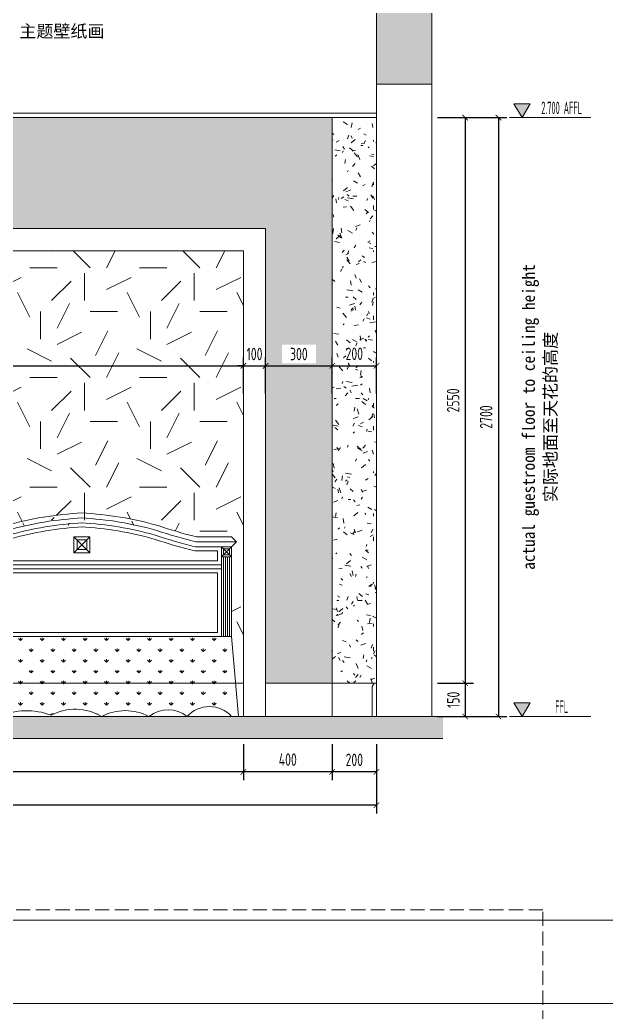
# Model space of a CAD drawing. Header units: millimetres. Extents: x 3162 to 221128, y -144913 to 11496.
# Drawn here: x 34974 to 37619, y -50397 to -45923 of the extents above; entities that cross this region are included whole.
import ezdxf
from ezdxf.enums import TextEntityAlignment as Align

# ---------------------------------------------------------------- set-up
doc = ezdxf.new("R2010")
doc.units = ezdxf.units.MM
doc.header["$LTSCALE"] = 10
doc.linetypes.add('DASH', pattern=[8.89, 6.35, -2.54])
doc.layers.get('Defpoints').update_dxf_attribs({"color": 250})
for name, color, linetype, lineweight in [('Contour【轮廓线】', 94, 'Continuous', 0), ('Drawing【图框、表格】', 150, 'Continuous', 0), ('Elevation【立面图库】', 150, 'Continuous', 0), ('FC-Hatch【平面填充】', 250, 'Continuous', 0), ('FF-Fixed【固定家具】', 30, 'Continuous', 0), ('FF-Text【平面文字】', 2, 'Continuous', 0), ('Fine【细线】', 250, 'Continuous', 0), ('Finish【完成面】', 2, 'Continuous', 0), ('Gray【中细线】', 8, 'Continuous', 0), ('Hidden【虚线】', 136, 'DASH', 0), ('RC-dimensions', 44, 'Continuous', 0), ('Wall【立面墙】', 252, 'Continuous', 0)]:
    doc.layers.add(name, color=color, linetype=linetype, lineweight=lineweight)
doc.styles.add('宋体', font='', dxfattribs={"width": 0.8})
doc.styles.add('尺寸标注', font='ARCHS.SHX', dxfattribs={"width": 0.8})
doc.styles.add('文字', font='')
doc.styles.add('标高', font='ARCHS.SHX', dxfattribs={"width": 0.5})
doc.styles.get('宋体').set_extended_font_data('SimSun')
doc.styles.get('文字').set_extended_font_data('SimSun')
doc.dimstyles.new('海龙1：25', dxfattribs={"dimscale": 25, "dimtxt": 2.25, "dimasz": 1, "dimexe": 1.5, "dimexo": 1, "dimgap": 1, "dimtad": 1, "dimdec": 0, "dimrnd": 5, "dimdsep": 46, "dimtxsty": '尺寸标注', "dimblk": 'ARCHTICK', "dimblk1": 'ARCHTICK', "dimblk2": 'ARCHTICK', "dimcen": 1, "dimclrd": 44, "dimclre": 44, "dimclrt": 2, "dimadec": 0, "dimazin": 0, "dimtfac": 1, "dimtdec": 0, "dimtix": 1, "dimtmove": 2, "dimatfit": 3, "dimldrblk": 'hl_arrow2', "dimfxl": 5, "dimfxlon": 1, "dimarcsym": 0})
pattern_1 = [(225, (0, -3563.67), (35.35534, -35.35534), []), (230, (0, -3563.67), (-71.72602, 6.27522), [7.5, -82.5]), (175, (0, -3563.67), (13.87511, -75.21923), [6, -66]), (280.4514, (-5.98, -3563.15), (-57.85092, -68.94393), [6.374, -70.1142]), (226.1842, (-2e-15, -3583.67), (-106.72409, 16.55189), [11.25, -123.75]), (276.6356, (-8.89, -3582.29), (-93.46626, -97.41178), [9.56105, -105.1713]), (171.1842, (-2e-15, -3583.67), (-93.46618, -97.41189), [9, -99]), (201, (-10, -3578.67), (-59.690703, 40.26189), [7.5, -82.5]), (146, (-10, -3578.67), (-24.33156, -72.51501), [6, -66]), (251.4514, (-14.974, -3575.32), (-84.022234, -32.25304), [6.374, -70.1142]), (217.5, (0, -3563.672), (-1.215986, -33.289385), [0.5, -65.2, 0.5, -67, 0.5, -66.25]), (187.5, (0, -3563.672), (-26.306954, -39.441171), [0.5, -38.2, 0.5, -63.7, 0.5, -25.25]), (147.5, (22.3, -3563.672), (-53.382244, 2.255487), [0.5, -25, 0.5, -78, 0.5, -103.5]), (137.5, (32.3, -3563.67), (-58.318617, -10.0105), [0.5, -32.5, 0.5, -51.8, 0.5, -73.5])]

# ---------------------------------------------------------------- blocks, each defined once
blk = doc.blocks.new('海龙工具_踢脚线')
blk.add_lwpolyline([(20, 0), (20, 90), (10, 100), (0, 100)])
blk = doc.blocks.new('_ArchTick')
at = {"color": 2, "linetype": 'ByBlock', "const_width": 0.15}
blk.add_lwpolyline([(-0.5, -0.5), (0.5, 0.5)], dxfattribs=at)
blk = doc.blocks.new('*D1206')
at = {"layer": 'Defpoints', "color": 0, "transparency": 16777216}
for p in [(36832.7, -46363.9), (36832.7, -48913.9), (36982.7, -48913.9)]:
    blk.add_point(p, dxfattribs=at)
at = {"layer": 'RC-dimensions', "color": 44, "lineweight": -2, "transparency": 16777216}
for p, q in [((36857.7, -46363.9), (37020.2, -46363.9)), ((36982.7, -46363.9), (36982.7, -48913.9)), ((36857.7, -48913.9), (37020.2, -48913.9))]:
    blk.add_line(p, q, dxfattribs=at)
at = {"layer": 'RC-dimensions', "color": 44, "lineweight": -2, "transparency": 16777216, "xscale": 25, "yscale": 25, "zscale": 25}
for p, rotation in [((36982.7, -46363.9), 90), ((36982.7, -48913.9), 270)]:
    blk.add_blockref('_ArchTick', p, dxfattribs=dict(at, rotation=rotation))
at = {"layer": 'RC-dimensions', "color": 2, "transparency": 16777216, "insert": (36928.4, -47638.9), "char_height": 56.25, "attachment_point": 5, "rotation": 90, "style": '尺寸标注'}
blk.add_mtext('2550', dxfattribs=at)
blk = doc.blocks.new('hl_arrow2')
at = {"color": 2}
blk.add_line((-0.22, 0), (-1, 0), dxfattribs=at)
blk.add_lwpolyline([(-0.22, 0), (-0.86, -0.69), (-0.65, -0.86), (0, 0), (-0.65, 0.86), (-0.86, 0.69)], close=True, dxfattribs=at)
for points in [[(-0.86, 0.69), (-0.65, 0.86), (-0.22, 0), (0, 0)], [(-0.86, -0.69), (-0.65, -0.86), (-0.22, 0), (0, 0)]]:
    blk.add_solid(points, dxfattribs=at)
blk = doc.blocks.new('*D1207')
at = {"layer": 'Defpoints', "color": 0, "transparency": 16777216}
for p in [(36832.7, -48913.9), (36832.7, -49063.9), (36982.7, -49063.9)]:
    blk.add_point(p, dxfattribs=at)
at = {"layer": 'RC-dimensions', "color": 44, "lineweight": -2, "transparency": 16777216}
for p, q in [((36857.7, -48913.9), (37020.2, -48913.9)), ((36982.7, -48913.9), (36982.7, -49063.9)), ((36857.7, -49063.9), (37020.2, -49063.9))]:
    blk.add_line(p, q, dxfattribs=at)
at = {"layer": 'RC-dimensions', "color": 44, "lineweight": -2, "transparency": 16777216, "xscale": 25, "yscale": 25, "zscale": 25}
for p, rotation in [((36982.7, -48913.9), 90), ((36982.7, -49063.9), 270)]:
    blk.add_blockref('_ArchTick', p, dxfattribs=dict(at, rotation=rotation))
at = {"layer": 'RC-dimensions', "color": 2, "transparency": 16777216, "insert": (36929.6, -48988.9), "char_height": 56.25, "attachment_point": 5, "rotation": 90, "style": '尺寸标注'}
blk.add_mtext('150', dxfattribs=at)
blk = doc.blocks.new('*D1208')
at = {"layer": 'Defpoints', "color": 0, "transparency": 16777216}
for p in [(36832.7, -46363.9), (36832.7, -49063.9), (37132.7, -49063.9)]:
    blk.add_point(p, dxfattribs=at)
at = {"layer": 'RC-dimensions', "color": 44, "lineweight": -2, "transparency": 16777216}
for p, q in [((37007.7, -46363.9), (37170.2, -46363.9)), ((37132.7, -46363.9), (37132.7, -49063.9)), ((37007.7, -49063.9), (37170.2, -49063.9))]:
    blk.add_line(p, q, dxfattribs=at)
at = {"layer": 'RC-dimensions', "color": 44, "lineweight": -2, "transparency": 16777216, "xscale": 25, "yscale": 25, "zscale": 25}
for p, rotation in [((37132.7, -46363.9), 90), ((37132.7, -49063.9), 270)]:
    blk.add_blockref('_ArchTick', p, dxfattribs=dict(at, rotation=rotation))
at = {"layer": 'RC-dimensions', "color": 2, "transparency": 16777216, "insert": (37077.3, -47713.9), "char_height": 56.25, "attachment_point": 5, "rotation": 90, "style": '尺寸标注'}
blk.add_mtext('2700', dxfattribs=at)
blk = doc.blocks.new('海龍_立面标识')
at = {"style": '宋体', "width": 0.9, "flags": 8}
blk.add_attdef('FLOOR_HEIGHT', text='', height=2.25, rotation=90, dxfattribs=at).set_placement((0, 0), align=Align.CENTER)
at = {"style": '宋体', "flags": 8}
blk.add_attdef('HEIGHT', text='', height=2.25, rotation=90, dxfattribs=at).set_placement((-3.5, 0), align=Align.CENTER)
blk = doc.blocks.new('hl_Elevation-A2')
blk.add_hatch(color=150).paths.add_polyline_path([(3.74, 2.47), (2.27, 0), (0.8, 2.47)])
at = {"color": 150}
blk.add_line((0, 0), (14.67, 0), dxfattribs=at)
blk.add_lwpolyline([(3.74, 2.47), (2.27, 0), (0.8, 2.47)], close=True, dxfattribs=at)
at = {"color": 2, "style": '标高', "width": 0.8, "flags": 8}
blk.add_attdef('HEIGHT', text='', height=2.25, dxfattribs=at).set_placement((9.42, 1.75), align=Align.MIDDLE_CENTER)
blk = doc.blocks.new('*D1209')
at = {"layer": 'Defpoints', "color": 0, "transparency": 16777216}
for p in [(36382.7, -49163.9), (36582.7, -49163.9), (36382.7, -49313.9)]:
    blk.add_point(p, dxfattribs=at)
at = {"layer": 'RC-dimensions', "color": 44, "lineweight": -2, "transparency": 16777216}
for p, q in [((36382.7, -49188.9), (36382.7, -49351.4)), ((36582.7, -49188.9), (36582.7, -49351.4)), ((36582.7, -49313.9), (36382.7, -49313.9))]:
    blk.add_line(p, q, dxfattribs=at)
at = {"layer": 'RC-dimensions', "color": 44, "lineweight": -2, "transparency": 16777216, "xscale": 25, "yscale": 25, "zscale": 25, "rotation": 180}
blk.add_blockref('_ArchTick', (36382.7, -49313.9), dxfattribs=at)
at = {"layer": 'RC-dimensions', "color": 44, "lineweight": -2, "transparency": 16777216, "xscale": 25, "yscale": 25, "zscale": 25}
blk.add_blockref('_ArchTick', (36582.7, -49313.9), dxfattribs=at)
at = {"layer": 'RC-dimensions', "color": 2, "transparency": 16777216, "insert": (36482.7, -49259.6), "char_height": 56.25, "attachment_point": 5, "style": '尺寸标注'}
blk.add_mtext('200', dxfattribs=at)
blk = doc.blocks.new('*D1210')
at = {"layer": 'Defpoints', "color": 0, "transparency": 16777216}
for p in [(29832.7, -49163.9), (36582.7, -49163.9), (29832.7, -49463.9)]:
    blk.add_point(p, dxfattribs=at)
at = {"layer": 'RC-dimensions', "color": 44, "lineweight": -2, "transparency": 16777216}
for p, q in [((29832.7, -49338.9), (29832.7, -49501.4)), ((36582.7, -49338.9), (36582.7, -49501.4)), ((36582.7, -49463.9), (29832.7, -49463.9))]:
    blk.add_line(p, q, dxfattribs=at)
at = {"layer": 'RC-dimensions', "color": 44, "lineweight": -2, "transparency": 16777216, "xscale": 25, "yscale": 25, "zscale": 25, "rotation": 180}
blk.add_blockref('_ArchTick', (29832.7, -49463.9), dxfattribs=at)
at = {"layer": 'RC-dimensions', "color": 44, "lineweight": -2, "transparency": 16777216, "xscale": 25, "yscale": 25, "zscale": 25}
blk.add_blockref('_ArchTick', (36582.7, -49463.9), dxfattribs=at)
at = {"layer": 'RC-dimensions', "color": 2, "transparency": 16777216, "insert": (33207.7, -49409.6), "char_height": 56.25, "attachment_point": 5, "style": '尺寸标注'}
blk.add_mtext('6750', dxfattribs=at)
blk = doc.blocks.new('*D1238')
at = {"layer": 'Defpoints', "color": 0, "transparency": 16777216}
for p in [(32582.7, -49163.9), (35982.7, -49163.9), (32582.7, -49313.9)]:
    blk.add_point(p, dxfattribs=at)
at = {"layer": 'RC-dimensions', "color": 44, "lineweight": -2, "transparency": 16777216}
for p, q in [((32582.7, -49188.9), (32582.7, -49351.4)), ((35982.7, -49188.9), (35982.7, -49351.4)), ((35982.7, -49313.9), (32582.7, -49313.9))]:
    blk.add_line(p, q, dxfattribs=at)
at = {"layer": 'RC-dimensions', "color": 44, "lineweight": -2, "transparency": 16777216, "xscale": 25, "yscale": 25, "zscale": 25, "rotation": 180}
blk.add_blockref('_ArchTick', (32582.7, -49313.9), dxfattribs=at)
at = {"layer": 'RC-dimensions', "color": 44, "lineweight": -2, "transparency": 16777216, "xscale": 25, "yscale": 25, "zscale": 25}
blk.add_blockref('_ArchTick', (35982.7, -49313.9), dxfattribs=at)
at = {"layer": 'RC-dimensions', "color": 2, "transparency": 16777216, "insert": (34282.7, -49258.4), "char_height": 56.25, "attachment_point": 5, "style": '尺寸标注'}
blk.add_mtext('3400', dxfattribs=at)
blk = doc.blocks.new('*D1239')
at = {"layer": 'Defpoints', "color": 0, "transparency": 16777216}
for p in [(35982.7, -49163.9), (36382.7, -49163.9), (35982.7, -49313.9)]:
    blk.add_point(p, dxfattribs=at)
at = {"layer": 'RC-dimensions', "color": 44, "lineweight": -2, "transparency": 16777216}
for p, q in [((35982.7, -49188.9), (35982.7, -49351.4)), ((36382.7, -49188.9), (36382.7, -49351.4)), ((36382.7, -49313.9), (35982.7, -49313.9))]:
    blk.add_line(p, q, dxfattribs=at)
at = {"layer": 'RC-dimensions', "color": 44, "lineweight": -2, "transparency": 16777216, "xscale": 25, "yscale": 25, "zscale": 25, "rotation": 180}
blk.add_blockref('_ArchTick', (35982.7, -49313.9), dxfattribs=at)
at = {"layer": 'RC-dimensions', "color": 44, "lineweight": -2, "transparency": 16777216, "xscale": 25, "yscale": 25, "zscale": 25}
blk.add_blockref('_ArchTick', (36382.7, -49313.9), dxfattribs=at)
at = {"layer": 'RC-dimensions', "color": 2, "transparency": 16777216, "insert": (36182.7, -49258.4), "char_height": 56.25, "attachment_point": 5, "style": '尺寸标注'}
blk.add_mtext('400', dxfattribs=at)
blk = doc.blocks.new('*D1242')
at = {"layer": 'Defpoints', "color": 0, "transparency": 16777216}
for p in [(35982.7, -47483), (32582.7, -47633), (35982.7, -47633)]:
    blk.add_point(p, dxfattribs=at)
at = {"layer": 'RC-dimensions', "color": 44, "lineweight": -2, "transparency": 16777216}
for p, q in [((32582.7, -47608), (32582.7, -47445.5)), ((35982.7, -47608), (35982.7, -47445.5)), ((32582.7, -47483), (35982.7, -47483))]:
    blk.add_line(p, q, dxfattribs=at)
at = {"layer": 'RC-dimensions', "color": 44, "lineweight": -2, "transparency": 16777216, "xscale": 25, "yscale": 25, "zscale": 25, "rotation": 180}
blk.add_blockref('_ArchTick', (32582.7, -47483), dxfattribs=at)
at = {"layer": 'RC-dimensions', "color": 44, "lineweight": -2, "transparency": 16777216, "xscale": 25, "yscale": 25, "zscale": 25}
blk.add_blockref('_ArchTick', (35982.7, -47483), dxfattribs=at)
at = {"layer": 'RC-dimensions', "color": 2, "transparency": 16777216, "insert": (34282.7, -47427.5), "char_height": 56.25, "attachment_point": 5, "style": '尺寸标注'}
blk.add_mtext('3400', dxfattribs=at)
blk = doc.blocks.new('*D1243')
at = {"layer": 'Defpoints', "color": 0, "transparency": 16777216}
for p in [(36082.7, -47483), (35982.7, -47633), (36082.7, -47633)]:
    blk.add_point(p, dxfattribs=at)
at = {"layer": 'RC-dimensions', "color": 44, "lineweight": -2, "transparency": 16777216}
for p, q in [((35982.7, -47608), (35982.7, -47445.5)), ((36082.7, -47608), (36082.7, -47445.5)), ((35982.7, -47483), (35957.7, -47483)), ((35982.7, -47483), (36082.7, -47483)), ((36082.7, -47483), (36107.7, -47483))]:
    blk.add_line(p, q, dxfattribs=at)
at = {"layer": 'RC-dimensions', "color": 44, "lineweight": -2, "transparency": 16777216, "xscale": 25, "yscale": 25, "zscale": 25}
blk.add_blockref('_ArchTick', (35982.7, -47483), dxfattribs=at)
at = {"layer": 'RC-dimensions', "color": 44, "lineweight": -2, "transparency": 16777216, "xscale": 25, "yscale": 25, "zscale": 25, "rotation": 180}
blk.add_blockref('_ArchTick', (36082.7, -47483), dxfattribs=at)
at = {"layer": 'RC-dimensions', "color": 2, "transparency": 16777216, "insert": (36032.7, -47429.9), "char_height": 56.25, "attachment_point": 5, "style": '尺寸标注'}
blk.add_mtext('100', dxfattribs=at)
blk = doc.blocks.new('*D1244')
at = {"layer": 'Defpoints', "color": 0, "transparency": 16777216}
for p in [(36382.7, -47483), (36082.7, -47633), (36382.7, -47633)]:
    blk.add_point(p, dxfattribs=at)
at = {"layer": 'RC-dimensions', "color": 44, "lineweight": -2, "transparency": 16777216}
for p, q in [((36082.7, -47608), (36082.7, -47445.5)), ((36382.7, -47608), (36382.7, -47445.5)), ((36082.7, -47483), (36382.7, -47483))]:
    blk.add_line(p, q, dxfattribs=at)
at = {"layer": 'RC-dimensions', "color": 44, "lineweight": -2, "transparency": 16777216, "xscale": 25, "yscale": 25, "zscale": 25, "rotation": 180}
blk.add_blockref('_ArchTick', (36082.7, -47483), dxfattribs=at)
at = {"layer": 'RC-dimensions', "color": 44, "lineweight": -2, "transparency": 16777216, "xscale": 25, "yscale": 25, "zscale": 25}
blk.add_blockref('_ArchTick', (36382.7, -47483), dxfattribs=at)
at = {"layer": 'RC-dimensions', "color": 2, "transparency": 16777216, "insert": (36232.7, -47429.9), "char_height": 56.25, "attachment_point": 5, "style": '尺寸标注'}
blk.add_mtext('300', dxfattribs=at)
blk = doc.blocks.new('*D1245')
at = {"layer": 'Defpoints', "color": 0, "transparency": 16777216}
for p in [(36582.7, -47483), (36382.7, -47633), (36582.7, -47633)]:
    blk.add_point(p, dxfattribs=at)
at = {"layer": 'RC-dimensions', "color": 44, "lineweight": -2, "transparency": 16777216}
for p, q in [((36382.7, -47608), (36382.7, -47445.5)), ((36582.7, -47608), (36582.7, -47445.5)), ((36382.7, -47483), (36582.7, -47483))]:
    blk.add_line(p, q, dxfattribs=at)
at = {"layer": 'RC-dimensions', "color": 44, "lineweight": -2, "transparency": 16777216, "xscale": 25, "yscale": 25, "zscale": 25, "rotation": 180}
blk.add_blockref('_ArchTick', (36382.7, -47483), dxfattribs=at)
at = {"layer": 'RC-dimensions', "color": 44, "lineweight": -2, "transparency": 16777216, "xscale": 25, "yscale": 25, "zscale": 25}
blk.add_blockref('_ArchTick', (36582.7, -47483), dxfattribs=at)
at = {"layer": 'RC-dimensions', "color": 2, "transparency": 16777216, "insert": (36482.7, -47428.7), "char_height": 56.25, "attachment_point": 5, "style": '尺寸标注'}
blk.add_mtext('200', dxfattribs=at)
blk = doc.blocks.new('床正立面22')
h = blk.add_hatch()
h.set_pattern_fill('GRASS', color=8, scale=2.7, style=0)
h.set_pattern_definition([(90, (77769.68, 87398.805), (-48.49335, 48.49335), [12.85875, -84.12795]), (45, (77769.68, 87398.805), (-48.493383, 48.493383), [12.85875, -55.72125]), (135, (77769.68, 87398.805), (-48.493383, -48.493383), [12.85875, -55.72125])])
h.paths.add_polyline_path([(-224.2, 0, -0.245189), (-10.3, 0, -0.260894), (217.5, 5.7, -0.193709), (454.2, 0, -0.481043), (649.6, 0, -0.483142), (753.5, 0), (753.5, 360), (-596.5, 360), (-596.5, 0, -0.447747), (-396.9, 0, -0.354379)])
for p, q in [((-596.5, 810), (-437.9, 810)), ((-596.5, 765), (-596.5, 360)), ((-596.5, 765), (-437.9, 765)), ((-551.5, 765), (-551.5, 360)), ((708.5, 765), (708.5, 360)), ((753.5, 765), (753.5, 360)), ((-551.5, 684), (708.5, 684)), ((-551.5, 666), (708.5, 666)), ((1300, 550), (800, 550)), ((1325, 525), (775, 525)), ((800, 500), (800, 0)), ((1300, 500), (800, 500)), ((850, 500), (850, 120)), ((1250, 500), (1250, 120)), ((1300, 500), (1300, 0)), ((-596.5, 360), (753.5, 360)), ((1250, 373.3), (850, 373.3)), ((1250, 246.7), (850, 246.7)), ((1300, 120), (800, 120)), ((1300, 80), (800, 80)), ((850, 80), (830, 0)), ((1250, 80), (1270, 0)), ((-596.5, 0), (-628.4, 0)), ((753.5, 0), (785.4, 0)), ((753.5, 0), (785.4, 0)), ((830, 0), (800, 0)), ((1270, 0), (1300, 0))]:
    blk.add_line(p, q)
at = {"color": 8}
for p, q in [((42.5, 810), (114.5, 738)), ((114.5, 810), (42.5, 738)), ((-551.5, 765), (-596.5, 720)), ((-596.5, 765), (-551.5, 720)), ((708.5, 765), (753.5, 720)), ((753.5, 765), (708.5, 720)), ((-587.5, 720), (-587.5, 360)), ((-578.5, 720), (-578.5, 360)), ((-569.5, 720), (-569.5, 360)), ((-560.5, 720), (-560.5, 360)), ((-533.5, 747), (-533.5, 702)), ((690.5, 747), (690.5, 702)), ((717.5, 720), (717.5, 360)), ((726.5, 720), (726.5, 360)), ((735.5, 720), (735.5, 360)), ((744.5, 720), (744.5, 360)), ((-533.5, 702), (690.5, 702)), ((1310, 540), (790, 540)), ((1310, 510), (790, 510)), ((850, 500), (800, 450)), ((800, 500), (850, 450)), ((1250, 500), (1300, 450)), ((1300, 500), (1250, 450)), ((810, 450), (810, 120)), ((820, 450), (820, 120)), ((830, 450), (830, 120)), ((840, 450), (840, 120)), ((1260, 450), (1260, 120)), ((1270, 450), (1270, 120)), ((1280, 450), (1280, 120)), ((1290, 450), (1290, 120)), ((1300, 110), (800, 110)), ((1300, 100), (800, 100)), ((1300, 90), (800, 90))]:
    blk.add_line(p, q, dxfattribs=at)
for points in [[(-619, 787.5), (-435.2, 787.5, 0.02274), (-258.8, 838.8, -0.056502), (79.7, 894.9)], [(-596.5, 810), (-437.9, 810, 0.022477), (-265.5, 860.3, -0.056596), (78.5, 917.4)], [(776, 787.5), (592.3, 787.5, -0.02274), (415.9, 838.8, 0.056502), (77.4, 894.9)], [(753.5, 810), (595, 810, -0.022477), (422.6, 860.3, 0.056596), (78.5, 917.4)], [(-596.5, 765), (-432.5, 765, 0.022999), (-252.1, 817.3, -0.056406), (80.9, 872.4)], [(753.5, 765), (589.6, 765, -0.022999), (409.2, 817.3, 0.056406), (76.2, 872.4)], [(-596.5, 0, -0.447747), (-396.9, 0, -0.354379), (-224.2, 0, -0.245189), (-10.3, 0, -0.260894), (217.5, 5.7, -0.193709), (454.2, 0, -0.481043), (649.6, 0, -0.483142), (753.5, 0)]]:
    blk.add_lwpolyline(points, format="xyb")
for points in [[(-533.5, 747), (-430.4, 747, 0.023202), (-246.7, 800.1, -0.056328), (81.8, 854.5)], [(690.5, 747), (587.5, 747, -0.023202), (403.8, 800.1, 0.056328), (75.3, 854.5)]]:
    blk.add_lwpolyline(points, format="xyb", dxfattribs=at)
for points in [[(-596.5, 810), (-619, 787.5), (-596.5, 765)], [(753.5, 810), (776, 787.5), (753.5, 765)], [(800, 550), (775, 525), (800, 500)], [(1300, 550), (1325, 525), (1300, 500)], [(-596.5, 360), (-628.4, 0)], [(753.5, 360), (785.4, 0)]]:
    blk.add_lwpolyline(points)
for points in [[(42.5, 738), (114.5, 738), (114.5, 810), (42.5, 810)], [(42.5, 738), (114.5, 738), (114.5, 810), (42.5, 810)], [(-596.5, 720), (-551.5, 720), (-551.5, 765), (-596.5, 765)], [(78.5, 774), (78.5, 774), (78.5, 774), (78.5, 774)], [(708.5, 720), (753.5, 720), (753.5, 765), (708.5, 765)], [(-574, 742.5), (-574, 742.5), (-574, 742.5), (-574, 742.5)], [(731, 742.5), (731, 742.5), (731, 742.5), (731, 742.5)], [(-551.5, 666), (708.5, 666), (708.5, 360), (-551.5, 360)], [(850, 450), (800, 450), (800, 500), (850, 500)], [(1250, 500), (850, 500), (850, 373.3), (1250, 373.3)], [(1300, 450), (1250, 450), (1250, 500), (1300, 500)], [(825, 475), (825, 475), (825, 475), (825, 475)], [(1275, 475), (1275, 475), (1275, 475), (1275, 475)], [(1250, 373.3), (850, 373.3), (850, 246.7), (1250, 246.7)], [(1250, 246.7), (850, 246.7), (850, 120), (1250, 120)]]:
    blk.add_lwpolyline(points, close=True)
for points in [[(56.9, 752.4), (100.1, 752.4), (100.1, 795.6), (56.9, 795.6)], [(-587.5, 729), (-560.5, 729), (-560.5, 756), (-587.5, 756)], [(717.5, 729), (744.5, 729), (744.5, 756), (717.5, 756)], [(-533.5, 648), (690.5, 648), (690.5, 378), (-533.5, 378)], [(840, 460), (810, 460), (810, 490), (840, 490)], [(1290, 460), (1260, 460), (1260, 490), (1290, 490)], [(1230, 353.3), (870, 353.3), (870, 266.7), (1230, 266.7)], [(1230, 226.7), (870, 226.7), (870, 140), (1230, 140)]]:
    blk.add_lwpolyline(points, close=True, dxfattribs=at)
blk.add_lwpolyline([(1005, 480), (870, 480), (870, 393.3), (1230, 393.3), (1230, 480), (1095, 480)], dxfattribs=at)
for centre in [(953, 436.7), (1147, 436.7), (953, 310), (1147, 310), (953, 183.3), (1147, 183.3)]:
    blk.add_circle(centre, 15, dxfattribs=at)
blk.add_arc((1050, 507.7), 52.8, 211.6194, 328.3806, dxfattribs=at)

msp = doc.modelspace()

# ---------------------------------------------------------------- hatches: boundary and pattern name
at = {"layer": 'FC-Hatch【平面填充】'}
h = msp.add_hatch(dxfattribs=at)
h.set_pattern_fill('钢筋混凝土', color=256, scale=50, angle=180, style=0, pattern_type=2)
h.set_pattern_definition(pattern_1)
h.paths.add_polyline_path([(29532.7, -45463.9), (36882.7, -45463.9), (36882.7, -45563.9), (36832.7, -45563.9), (36832.7, -46213.9), (36582.7, -46213.9), (36582.7, -45563.9), (29832.7, -45563.9), (29832.7, -46163.9), (29582.7, -46163.9), (29582.7, -45563.9), (29532.7, -45563.9)])
h = msp.add_hatch(dxfattribs=at)
h.set_pattern_fill('地毯', color=256, scale=300, style=0, pattern_type=2)
h.set_pattern_definition([(0, (30298.74, -48769.9), (132, 228), [12, -201, 9, -87, 18, -213]), (10, (30241.74, -48646.9), (80.676, 285.344), [21, -51, 27, -159, 15, -198]), (20, (30211.74, -48742.9), (133.471, 220.9763), [24, -165, 21, -123, 15, -96]), (30, (30298.74, -48760.9), (-21.969, 254.052), [15, -99, 12, -147, 9, -195]), (40, (30214.74, -48694.9), (33.836, 216.3704), [12, -132, 9, -84, 24, -153]), (50, (30259.74, -48802.9), (-80.248, 235.7335), [6, -111, 15, -183, 18, -93]), (60, (30268.74, -48781.9), (-99.473, 223.7077), [15, -123, 6, -144, 12, -111]), (70, (30235.74, -48817.9), (-109.8923, 215.587), [9, -57, 18, -96, 12, -132]), (80, (30250.74, -48640.9), (-208.565, 164.7195), [21, -132, 9, -156, 18, -147]), (90, (30268.74, -48769.9), (-264, 111), [18, -93, 12, -183, 6, -186]), (100, (30220.74, -48676.9), (-247.9715, 145.145), [21, -117, 18, -96, 21, -219]), (110, (30199.74, -48847.9), (-240.4403, 81.691), [24, -78, 12, -159, 18, -174]), (120, (30118.74, -48811.9), (-286.65, 28.492), [15, -201, 18, -93, 21, -123]), (130, (30184.74, -48877.9), (-279.1078, 71.266), [9, -66, 12, -129, 24, -168]), (140, (30094.74, -48637.9), (-220.597, -34.2057), [18, -108, 21, -93, 12, -126]), (150, (30343.74, -48895.9), (-204.825, -120.767), [12, -84, 24, -186, 21, -171]), (160, (30145.74, -48727.9), (-237.901, -162.429), [18, -126, 15, -114, 12, -183]), (170, (30163.74, -48799.9), (-215.644, -169.123), [27, -99, 18, -135, 24, -132])])
h.paths.add_polyline_path([(31130.6, -46663.9), (30082.7, -46663.9), (30082.7, -48913.9), (31130.6, -48913.9)])
h.paths.add_polyline_path([(32182.7, -46663.9), (31932.7, -46663.9), (31932.7, -48913.9), (32182.7, -48913.9)])
h.paths.add_polyline_path([(32255.9, -47472.1), (32409.6, -47472.1), (32409.6, -47387.7), (32255.9, -47387.7)], flags=16)
h.paths.add_polyline_path([(36155.9, -47472.1), (36309.6, -47472.1), (36309.6, -47387.7), (36155.9, -47387.7)], flags=16)
edge = h.paths.add_edge_path()
edge.add_line((32482.7, -46863.9), (33732.7, -46863.9))
edge.add_arc((34282.7, -47520.1), 856.3, 108.7241, 129.9662, ccw=False)
edge.add_ellipse((34282.7, -46713.9), major_axis=(-275, 0), ratio=0.545455, start_angle=181.7892, end_angle=358.2108, ccw=False)
edge.add_arc((34282.7, -47520.1), 856.3, 50.0338, 71.2759, ccw=False)
edge.add_line((34832.7, -46863.9), (36082.7, -46863.9))
edge.add_line((36082.7, -46863.9), (36082.7, -48913.9))
edge.add_line((36082.7, -48913.9), (36382.7, -48913.9))
edge.add_line((36382.7, -48913.9), (36382.7, -46363.9))
edge.add_line((36382.7, -46363.9), (32202.7, -46363.9))
edge.add_line((32202.7, -46363.9), (32202.7, -46663.9))
edge.add_line((32202.7, -46663.9), (32182.7, -46663.9))
edge.add_line((32182.7, -46663.9), (32182.7, -48913.9))
edge.add_line((32182.7, -48913.9), (32482.7, -48913.9))
edge.add_line((32482.7, -48913.9), (32482.7, -46863.9))
h = msp.add_hatch(dxfattribs=at)
h.set_pattern_fill('地毯', color=256, scale=300, style=0, pattern_type=2)
h.set_pattern_definition([(0, (36598.74, -48769.9), (132, 228), [12, -201, 9, -87, 18, -213]), (10, (36541.74, -48646.9), (80.676, 285.344), [21, -51, 27, -159, 15, -198]), (20, (36511.74, -48742.9), (133.471, 220.976), [24, -165, 21, -123, 15, -96]), (30, (36598.74, -48760.9), (-21.97, 254.052), [15, -99, 12, -147, 9, -195]), (40, (36514.74, -48694.9), (33.836, 216.37), [12, -132, 9, -84, 24, -153]), (50, (36559.74, -48802.9), (-80.248, 235.733), [6, -111, 15, -183, 18, -93]), (60, (36568.74, -48781.9), (-99.473, 223.708), [15, -123, 6, -144, 12, -111]), (70, (36535.74, -48817.9), (-109.892, 215.587), [9, -57, 18, -96, 12, -132]), (80, (36550.74, -48640.9), (-208.565, 164.72), [21, -132, 9, -156, 18, -147]), (90, (36568.74, -48769.9), (-264, 111), [18, -93, 12, -183, 6, -186]), (100, (36520.74, -48676.9), (-247.971, 145.145), [21, -117, 18, -96, 21, -219]), (110, (36499.74, -48847.9), (-240.44, 81.691), [24, -78, 12, -159, 18, -174]), (120, (36418.74, -48811.9), (-286.65, 28.492), [15, -201, 18, -93, 21, -123]), (130, (36484.74, -48877.9), (-279.108, 71.266), [9, -66, 12, -129, 24, -168]), (140, (36394.74, -48637.9), (-220.597, -34.206), [18, -108, 21, -93, 12, -126]), (150, (36643.74, -48895.9), (-204.825, -120.767), [12, -84, 24, -186, 21, -171]), (160, (36445.74, -48727.9), (-237.9, -162.429), [18, -126, 15, -114, 12, -183]), (170, (36463.74, -48799.9), (-215.644, -169.123), [27, -99, 18, -135, 24, -132])])
h.paths.add_polyline_path([(36582.7, -46363.9), (36382.7, -46363.9), (36382.7, -48913.9), (36582.7, -48913.9)])
h.paths.add_polyline_path([(36405.9, -47472.1), (36559.6, -47472.1), (36559.6, -47385.3), (36405.9, -47385.3)], flags=24)
h = msp.add_hatch(dxfattribs=at)
h.set_pattern_fill('DD地毯1SC500', color=256, scale=494.9747, style=0, pattern_type=2)
h.set_pattern_definition([(0, (-479260.4, -61395.2), (494.9747, 494.9747), [123.74367, -371.23102]), (0, (-478988.16, -61098.2), (494.9747, 494.9747), [123.74367, -371.23102]), (90, (-479210.9, -61221.96), (-494.9747, 494.9747), [123.74367, -371.23102]), (90, (-479012.9, -61048.7), (-494.9747, 494.9747), [123.74367, -371.23102]), (45, (-479161.4, -61048.72), (5e-14, 494.9747), [123.74367, -576.25626]), (135, (-478988.16, -61395.2), (-494.9747, 5e-14), [123.74367, -576.25626]), (26.56505, (-479136.66, -61246.7), (494.9747, -2e-06), [123.74367, -983.0534]), (26.56505, (-478913.92, -60999.22), (494.9747, -2e-06), [123.74367, -983.0534]), (63.43495, (-478913.92, -61395.2), (-2e-06, 494.9747), [123.74367, -983.0534]), (63.43495, (-479136.66, -61172.46), (-2e-06, 494.9747), [123.74367, -983.0534]), (63.43495, (-478963.41, -61296.2), (-2e-06, 494.9747), [123.74367, -983.0534]), (116.56505, (-479260.4, -61122.97), (2e-06, 494.9747), [123.74367, -983.0534]), (153.43495, (-479161.4, -61320.95), (-494.9747, -2e-06), [123.74367, -983.0534])])
edge = h.paths.add_edge_path()
edge.add_line((35982.7, -46963.9), (34795.1, -46963.9))
edge.add_arc((34282.7, -47520.1), 756.3, 47.3526, 72.5469)
edge.add_ellipse((34282.7, -46713.9), major_axis=(-275, 0), ratio=0.545455, start_angle=34.4326, end_angle=145.5674, ccw=False)
edge.add_arc((34282.7, -47520.1), 756.3, 107.4531, 132.6474)
edge.add_line((33770.4, -46963.9), (32582.7, -46963.9))
edge.add_line((32582.7, -46963.9), (32582.7, -48913.9))
edge.add_line((32582.7, -48913.9), (32617.7, -48913.9))
edge.add_line((32617.7, -48913.9), (32636.3, -48703.9))
edge.add_line((32636.3, -48703.9), (32636.3, -48298.9))
edge.add_line((32636.3, -48298.9), (32613.8, -48276.4))
edge.add_line((32613.8, -48276.4), (32636.3, -48253.9))
edge.add_line((32636.3, -48253.9), (32794.8, -48253.9))
edge.add_arc((32322, -46312.3), 1998.3, 283.686, 288.8365)
edge.add_arc((33390.6, -49690), 1545.5, 92.9417, 105.8987, ccw=False)
edge.add_arc((33232, -49690), 1545.5, 74.1013, 87.0583, ccw=False)
edge.add_arc((34300.5, -46312.3), 1998.3, 251.1635, 256.314)
edge.add_line((33827.7, -48253.9), (33986.3, -48253.9))
edge.add_line((33986.3, -48253.9), (34008.8, -48276.4))
edge.add_line((34008.8, -48276.4), (33986.3, -48298.9))
edge.add_line((33986.3, -48298.9), (33986.3, -48703.9))
edge.add_line((33986.3, -48703.9), (34004.9, -48913.9))
edge.add_line((34004.9, -48913.9), (34032.7, -48913.9))
edge.add_line((34032.7, -48913.9), (34032.7, -48563.9))
edge.add_line((34032.7, -48563.9), (34007.7, -48538.9))
edge.add_line((34007.7, -48538.9), (34032.7, -48513.9))
edge.add_line((34032.7, -48513.9), (34342.5, -48513.9))
edge.add_arc((35019.4, -48616.3), 684.6, 169.59, 171.3993, ccw=False)
edge.add_arc((34348.1, -48492.5), 2, 0, 181.5375, ccw=False)
edge.add_line((34350.1, -48492.5), (34350.1, -48513.9))
edge.add_line((34350.1, -48513.9), (34532.7, -48513.9))
edge.add_line((34532.7, -48513.9), (34557.7, -48538.9))
edge.add_line((34557.7, -48538.9), (34532.7, -48563.9))
edge.add_line((34532.7, -48563.9), (34532.7, -48913.9))
edge.add_line((34532.7, -48913.9), (34560.6, -48913.9))
edge.add_line((34560.6, -48913.9), (34579.2, -48703.9))
edge.add_line((34579.2, -48703.9), (34579.2, -48298.9))
edge.add_line((34579.2, -48298.9), (34556.7, -48276.4))
edge.add_line((34556.7, -48276.4), (34579.2, -48253.9))
edge.add_line((34579.2, -48253.9), (34737.7, -48253.9))
edge.add_arc((34264.9, -46312.3), 1998.3, 283.686, 288.8365)
edge.add_arc((35333.5, -49690), 1545.5, 92.9417, 105.8987, ccw=False)
edge.add_arc((35174.9, -49690), 1545.5, 74.1013, 87.0583, ccw=False)
edge.add_arc((36243.4, -46312.3), 1998.3, 251.1635, 256.314)
edge.add_line((35770.6, -48253.9), (35929.2, -48253.9))
edge.add_line((35929.2, -48253.9), (35951.7, -48276.4))
edge.add_line((35951.7, -48276.4), (35929.2, -48298.9))
edge.add_line((35929.2, -48298.9), (35929.2, -48703.9))
edge.add_line((35929.2, -48703.9), (35947.8, -48913.9))
edge.add_line((35947.8, -48913.9), (35982.7, -48913.9))
edge.add_line((35982.7, -48913.9), (35982.7, -46963.9))
h.paths.add_polyline_path([(34298.4, -48366.9, -0.065495), (34289.5, -48395.1), (34293.1, -48395.1, 0.03178), (34304.1, -48367.7, 0.694132)], flags=0)
h.paths.add_polyline_path([(34313.9, -48366.5, 0.05553), (34337.4, -48280.4), (34228, -48280.4, 0.05553), (34251.6, -48366.5, -0.493221), (34255.9, -48366.5, -0.632789), (34261.4, -48367.7, -0.764254), (34267.3, -48367.4, -0.728427), (34273.2, -48367.5, -0.707011), (34279.4, -48367.5, -0.718377), (34286, -48367.7, -1.209009), (34291.8, -48370.5, -0.037374), (34286.1, -48396.7), (34295.1, -48396.7, 0.071196), (34309.4, -48369.7, -0.970922)], flags=16)
h.paths.add_polyline_path([(34336.3, -48272.8), (34335.7, -48272.8), (34335.7, -48274.9, 1.873242)], flags=0)
h.paths.add_polyline_path([(34336.9, -48023.2), (34336.9, -48030.3), (34451.5, -48175.3), (34451.5, -48179.9), (34289.2, -48179.9), (34289.2, -48214.8), (34301.8, -48214.8, -1.261263), (34330.4, -48209.9, -0.136112), (34325.2, -48226.3, 0.23728), (34332.9, -48265.2, 0.674112), (34337.3, -48263.5, -0.954325), (34340.1, -48263.2, -0.612793), (34335.9, -48269.7, -0.159023), (34336.1, -48275.2), (34230.3, -48278.9, 0.48139), (34229, -48275.3, -0.472588), (34228.9, -48269.7, -0.566052), (34225.3, -48263.2, -0.954325), (34228.2, -48263.5, 0.674112), (34232.5, -48265.2, 0.23728), (34240.3, -48226.3, -0.136112), (34235.1, -48209.9, -1.261263), (34263.7, -48214.8), (34276.3, -48214.8), (34276.3, -48179.9), (34113.9, -48179.9), (34113.9, -48175.3), (34228.6, -48030.3), (34228.6, -48023.2), (34279.4, -48023.2, -0.209298), (34274.2, -48011.2, -0.38433), (34278.6, -48006.5), (34282.7, -48006.5, -0.414214), (34279.8, -48003.5, -1.31814), (34284.3, -48006.9, -0.549905), (34291.2, -48011.2, -0.209298), (34286, -48023.2)], flags=16)
h.paths.add_polyline_path([(34266.9, -48235.9, 0.317532), (34259.4, -48220.4, -0.488817), (34249.8, -48216.6, -0.751883), (34257.5, -48214.3, 0.804119), (34246, -48200.2, 0.289257), (34242.1, -48220.4, -0.207253), (34244.8, -48244.3, -0.108441), (34235.7, -48264.2, 0.330174)], flags=0)
h.paths.add_polyline_path([(34259.9, -48220.1), (34265.4, -48220.1), (34265.4, -48217.2), (34262.5, -48217.2)], flags=0)
h.paths.add_polyline_path([(34319.5, -48200.2, -0.338114), (34321.8, -48223.5, 0.177911), (34320.7, -48244.3, 0.108441), (34329.8, -48264.2, -0.316066), (34299, -48237.6, -0.35129), (34306.1, -48220.4, 0.488817), (34315.7, -48216.6, 0.751883), (34308, -48214.3, -0.804119)], flags=0)
h.paths.add_polyline_path([(34299.2, -48404.4), (34299.2, -48406.3, -0.316002), (34308.1, -48426, 0.141117), (34320, -48469.9, 0.207293), (34335.3, -48478.7, -0.961164), (34336, -48481.2, -0.374644), (34346.8, -48490.5), (34217.4, -48490.5, 1.433961), (34218.7, -48494, -0.446407), (34228.6, -48481.2), (34230.2, -48481.2, -1), (34229.6, -48478.7), (34230.2, -48478.7, 0.207293), (34245.5, -48469.9, 0.141117), (34257.4, -48426, -0.316002), (34266.2, -48406.3), (34266.2, -48404.4)], flags=16)
h.paths.add_polyline_path([(34304.9, -48426.4, 0.166891), (34318.2, -48476.4, -0.369082), (34313.5, -48478.5, -0.124988), (34309, -48476.4, -0.426783), (34306.3, -48478.6, -0.14213), (34299.4, -48476.3, -0.389564), (34295, -48478.6, -0.12812), (34290, -48476.3, -0.134109), (34282.7, -48478.7, -0.134109), (34275.5, -48476.3, -0.12812), (34270.5, -48478.6, -0.389564), (34266, -48476.3, -0.14213), (34259.2, -48478.6, -0.426783), (34256.4, -48476.4, -0.124988), (34252, -48478.5, -0.369082), (34247.3, -48476.4, 0.166891), (34260.6, -48426.4, -0.202035), (34266.2, -48409.3), (34266.2, -48406.3), (34300.7, -48405.1, -0.326967), (34296.4, -48406.5, -0.247097)], flags=0)
h.paths.add_polyline_path([(34183.4, -47472.1), (34382.1, -47472.1), (34382.1, -47383), (34183.4, -47383)], flags=24)
h = msp.add_hatch(dxfattribs=at)
h.set_pattern_fill('钢筋混凝土', color=256, scale=50, angle=180, style=0, pattern_type=2)
h.set_pattern_definition(pattern_1)
h.paths.add_polyline_path([(29532.7, -49163.9), (29532.7, -49063.9), (36882.7, -49063.9), (36882.7, -49163.9)])

# ---------------------------------------------------------------- linework, layer by layer
at = {"layer": 'Contour【轮廓线】'}
for p, q in [((32582.7, -48913.9), (35982.7, -48913.9)), ((36082.7, -48913.9), (36582.7, -48913.9))]:
    msp.add_line(p, q, dxfattribs=at)
at = {"layer": 'Drawing【图框、表格】'}
for points in [[(28727.8, -50357.6), (28727.8, -38932.7), (43647.6, -38932.7), (43647.6, -50357.6)], [(28727.8, -50357.6), (28727.8, -38932.7), (43647.6, -38932.7), (43647.6, -50357.6)], [(28727.8, -50357.6), (28727.8, -49982.6), (43647.6, -49982.6), (43647.6, -50357.6)]]:
    msp.add_lwpolyline(points, close=True, dxfattribs=at)
at = {"layer": 'FF-Fixed【固定家具】'}
for points in [[(32482.7, -49060.2), (32482.7, -46863.9), (33732.7, -46863.9, -0.363636), (34832.7, -46863.9), (36082.7, -46863.9), (36082.7, -49063.9)], [(32582.7, -49060.2), (32582.7, -46963.9), (33770.4, -46963.9, -0.39036), (34795.1, -46963.9), (35982.7, -46963.9), (35982.7, -49063.9)]]:
    msp.add_lwpolyline(points, format="xyb", dxfattribs=at)
at = {"layer": 'Fine【细线】'}
msp.add_line((36382.7, -49063.9), (36382.7, -46363.9), dxfattribs=at)
at = {"layer": 'Finish【完成面】'}
for p, q in [((36582.7, -46363.9), (29832.7, -46363.9)), ((36582.7, -46363.9), (36582.7, -49063.9)), ((29832.7, -49063.9), (36582.7, -49063.9))]:
    msp.add_line(p, q, dxfattribs=at)
at = {"layer": 'Gray【中细线】'}
msp.add_line((36582.7, -46343.9), (29832.7, -46343.9), dxfattribs=at)
at = {"layer": 'Hidden【虚线】'}
msp.add_lwpolyline([(37332.7, -49936.4), (29082.7, -49936.4), (29082.7, -53119.4), (37332.7, -53119.4)], close=True, dxfattribs=at)
at = {"layer": 'Wall【立面墙】'}
msp.add_lwpolyline([(36882.7, -45563.9), (36832.7, -45563.9), (36832.7, -46213.9), (36582.7, -46213.9), (36582.7, -45563.9), (29832.7, -45563.9), (29832.7, -46163.9), (29582.7, -46163.9), (29582.7, -45563.9), (29532.7, -45563.9)], dxfattribs=at)
for points in [[(36582.7, -49063.9), (36582.7, -46213.9), (36832.7, -46213.9), (36832.7, -49063.9)], [(29532.7, -49063.9), (29532.7, -49063.9), (36882.7, -49063.9), (36882.7, -49063.9)], [(29532.7, -49163.9), (29532.7, -49163.9), (36882.7, -49163.9), (36882.7, -49163.9)]]:
    msp.add_lwpolyline(points, close=True, dxfattribs=at)

# ---------------------------------------------------------------- block references
at = {"layer": 'Contour【轮廓线】', "xscale": -1, "yscale": 1.5}
msp.add_blockref('海龙工具_踢脚线', (36582.7, -49063.9), dxfattribs=at)
at = {"layer": 'Elevation【立面图库】'}
ref = msp.add_blockref('hl_Elevation-A2', (37182.7, -46363.9), dxfattribs=dict(at, xscale=25, yscale=25, zscale=25))
ref.add_attrib('HEIGHT', '2.700 AFFL', dxfattribs={"layer": '0', "color": 2, "height": 56.25, "style": '标高', "width": 0.5}).set_placement((37418.2, -46320.1), align=Align.MIDDLE_CENTER)
ref = msp.add_blockref('hl_Elevation-A2', (37182.7, -49063.9), dxfattribs=dict(at, xscale=25, yscale=25, zscale=25))
ref.add_attrib('HEIGHT', 'FFL', dxfattribs={"layer": '0', "color": 2, "height": 56.25, "style": '标高', "width": 0.5}).set_placement((37418.2, -49020.1), align=Align.MIDDLE_CENTER)
at = {"layer": 'FF-Text【平面文字】'}
ref = msp.add_blockref('海龍_立面标识', (37251.5, -47713.9), dxfattribs=dict(at, xscale=-25, yscale=25, zscale=25))
ref.add_attrib('FLOOR_HEIGHT', 'actual guestroom floor to ceiling height', dxfattribs={"layer": '0', "height": 56.25, "rotation": 90, "style": '宋体', "width": 0.9}).set_placement((37297.1, -47713.9), align=Align.CENTER)
ref.add_attrib('HEIGHT', '实际地面至天花的高度', dxfattribs={"layer": '0', "height": 56.25, "rotation": 90, "style": '宋体'}).set_placement((37395.2, -47713.9), align=Align.CENTER)
at = {"layer": 'Fine【细线】', "xscale": -1}
msp.add_blockref('床正立面22', (35332.7, -49063.9), dxfattribs=at)

# ---------------------------------------------------------------- texts
at = {"layer": 'FF-Text【平面文字】', "insert": (34972.1, -45946.2), "char_height": 56.25, "attachment_point": 1, "style": '文字'}
msp.add_mtext('主题壁纸画', dxfattribs=at)

# ---------------------------------------------------------------- dimensions: what is measured, and where the dimension line sits
at = {"layer": 'RC-dimensions'}
for base, p1, p2, angle, picture, middle in [((36982.7, -48913.9), (36832.7, -46363.9), (36832.7, -48913.9), 270, '*D1206', (36928.4, -47638.9)), ((37132.7, -49063.9), (36832.7, -46363.9), (36832.7, -49063.9), 270, '*D1208', (37077.3, -47713.9)), ((36982.7, -49063.9), (36832.7, -48913.9), (36832.7, -49063.9), 270, '*D1207', (36929.6, -48988.9)), ((29832.7, -49463.9), (36582.7, -49163.9), (29832.7, -49163.9), 180, '*D1210', (33207.7, -49409.6)), ((32582.7, -49313.9), (35982.7, -49163.9), (32582.7, -49163.9), 180, '*D1238', (34282.7, -49258.4)), ((35982.7, -49313.9), (36382.7, -49163.9), (35982.7, -49163.9), 180, '*D1239', (36182.7, -49258.4)), ((36382.7, -49313.9), (36582.7, -49163.9), (36382.7, -49163.9), 180, '*D1209', (36482.7, -49259.6))]:
    dim = msp.add_linear_dim(base=base, p1=p1, p2=p2, angle=angle, dimstyle='海龙1：25', override={"dimscale": 25, "dimtxsty": '尺寸标注', "dimblk1": 'ArchTick', "dimblk2": 'ArchTick', "dimsah": 1, "dimclrt": 2}, dxfattribs=at)
    dim.commit()
    dim.dimension.update_dxf_attribs({"geometry": picture, "text_midpoint": middle})
for base, p1, p2, picture, middle in [((35982.7, -47483), (32582.7, -47633), (35982.7, -47633), '*D1242', (34282.7, -47427.5)), ((36382.7, -47483), (36082.7, -47633), (36382.7, -47633), '*D1244', (36232.7, -47429.9))]:
    dim = msp.add_linear_dim(base=base, p1=p1, p2=p2, angle=0, dimstyle='海龙1：25', dxfattribs=at)
    dim.commit()
    dim.dimension.update_dxf_attribs({"geometry": picture, "text_midpoint": middle})
for base, p1, p2, picture, middle in [((36082.7, -47483), (35982.7, -47633), (36082.7, -47633), '*D1243', (36032.7, -47429.9)), ((36582.7, -47483), (36382.7, -47633), (36582.7, -47633), '*D1245', (36482.7, -47428.7))]:
    dim = msp.add_linear_dim(base=base, p1=p1, p2=p2, dimstyle='海龙1：25', dxfattribs=at)
    dim.commit()
    dim.dimension.update_dxf_attribs({"geometry": picture, "text_midpoint": middle})

doc.saveas('drawing.dxf')
